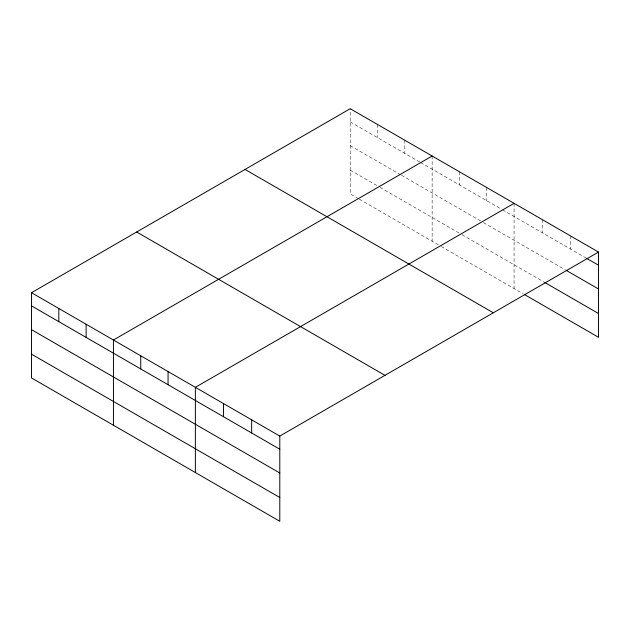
<?xml version="1.0" encoding="UTF-8"?>
<svg xmlns="http://www.w3.org/2000/svg" width="630" height="630" viewBox="0 0 630 630"><rect width="100%" height="100%" fill="white"/><g stroke="black" fill="none" stroke-linecap="round" stroke-linejoin="round"><path stroke-width="0.47" stroke-dasharray="3.15 2.36" d="M358.486 198.71L350.209 193.93L350.209 108.714M350.209 121.873L419.73 162.012M420.556 162.485L501.669 209.317M502.496 209.798L586.089 258.056M350.209 145.656L400.696 174.801M401.523 175.282L482.627 222.107M483.454 222.587L565.394 269.892M350.209 170.155L377.52 185.921M380 187.354L459.459 233.226M461.94 234.659L543.879 281.964M359.313 199.19L440.417 246.015M441.244 246.495L523.183 293.8M570.363 235.817L570.363 248.976M542.217 219.571L542.217 232.73M514.08 203.325L514.08 288.548M486.769 187.551L486.769 200.718M459.459 171.785L459.459 184.944M432.141 156.019L432.141 241.243M404.83 140.246L404.83 153.413M377.52 124.48L377.52 137.639"/><path stroke-width="0.94" d="M598.5 252.063L350.209 108.714L31.5 292.714L31.5 377.937L279.791 521.286L279.791 436.07L598.5 252.063L598.5 337.286L524.837 294.753M432.141 156.019L113.439 340.019L113.439 425.242M514.08 203.325L195.371 387.324L195.371 472.547M586.916 258.536L598.5 265.222M566.22 270.364L598.5 289.005M544.706 282.445L598.5 313.504M245.031 169.431L493.329 312.787M136.671 231.998L384.969 375.346M31.5 292.714L279.791 436.07M31.5 305.873L279.791 449.229M31.5 329.655L279.791 473.004M31.5 354.154L279.791 497.511M251.654 419.816L251.654 432.983M223.516 403.57L223.516 416.737M168.06 371.558L168.06 384.717M140.75 355.793L140.75 368.952M86.121 324.253L86.121 337.412M58.811 308.487L58.811 321.647"/></g></svg>
